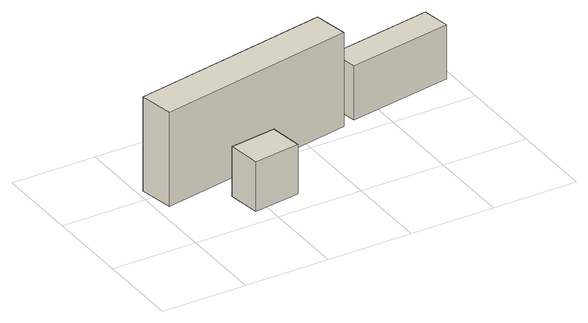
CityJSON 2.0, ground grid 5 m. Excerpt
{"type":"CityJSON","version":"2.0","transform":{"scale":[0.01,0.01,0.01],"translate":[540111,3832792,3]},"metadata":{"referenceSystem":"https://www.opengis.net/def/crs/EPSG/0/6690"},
"CityObjects":{
"building1":{"type":"Building","attributes":{"class":"3001","BuildingDetailAttribute.specifiedBuildingCoverageRate":0.6,"BuildingDetailAttribute.surveyYear":2017,"BuildingHighTideRiskAttribute.description":"1","BuildingHighTideRiskAttribute.rank":"2","BuildingHighTideRiskAttribute.depth":2.31,"BuildingIDAttribute.prefecture":"27","BuildingIDAttribute.city":"27125"},"geometry":[{"type":"Solid","lod":"1","boundaries":[[[[0,1,2,3]],[[2,4,5,3]],[[1,6,4,2]],[[0,7,6,1]],[[3,5,7,0]],[[4,6,7,5]]]]}]},
"building2":{"type":"Building","attributes":{"class":"3001","measuredHeight":5.7,"BuildingDetailAttribute.specifiedBuildingCoverageRate":0.6,"BuildingDetailAttribute.surveyYear":2017,"BuildingTsunamiRiskAttribute.description":"1","BuildingTsunamiRiskAttribute.rank":"1","BuildingTsunamiRiskAttribute.depth":0.19,"BuildingHighTideRiskAttribute.description":"1","BuildingHighTideRiskAttribute.rank":"2","BuildingHighTideRiskAttribute.depth":2.52,"BuildingIDAttribute.prefecture":"27","BuildingIDAttribute.city":"27125"},"geometry":[{"type":"Solid","lod":"1","boundaries":[[[[8,9,10,11]],[[10,12,13,11]],[[9,14,12,10]],[[8,15,14,9]],[[11,13,15,8]],[[12,14,15,13]]]]}]},
"building3":{"type":"Building","attributes":{"class":"3001","measuredHeight":3.3,"BuildingDetailAttribute.specifiedBuildingCoverageRate":0.6,"BuildingDetailAttribute.surveyYear":2017,"BuildingTsunamiRiskAttribute.description":"1","BuildingTsunamiRiskAttribute.rank":"1","BuildingTsunamiRiskAttribute.depth":0.36,"BuildingHighTideRiskAttribute.description":"1","BuildingHighTideRiskAttribute.rank":"2","BuildingHighTideRiskAttribute.depth":2.69,"BuildingIDAttribute.prefecture":"27","BuildingIDAttribute.city":"27125"},"geometry":[{"type":"Solid","lod":"1","boundaries":[[[[16,17,18,19]],[[18,20,21,19]],[[17,22,20,18]],[[16,23,22,17]],[[19,21,23,16]],[[20,22,23,21]]]]}]}
},
"vertices":[
[387,271,75],[662,309,75],[689,114,75],[414,76,75],[689,114,375],[414,76,375],[662,309,375],[387,271,375],
[31,573,62],[1216,788,62],[1252,585,62],[68,370,62],[1252,585,631],[68,370,631],[1216,788,631],[31,573,631],
[1309,787,56],[1931,893,56],[1959,726,56],[1337,621,56],[1959,726,383],[1337,621,383],[1931,893,383],[1309,787,383]
]}
